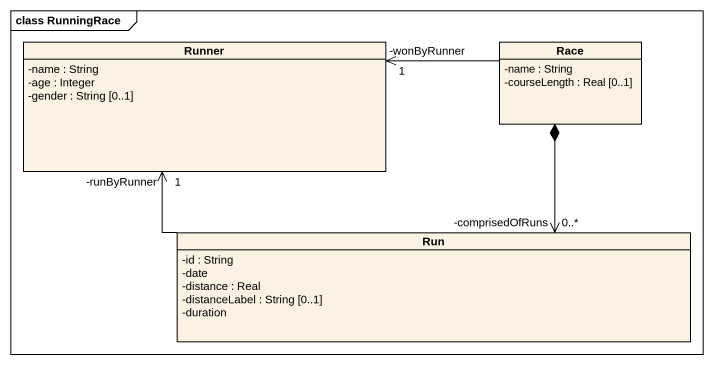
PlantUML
@startuml
mainframe class RunningRace
hide circle
hide empty members
skinparam classAttributeIconSize 0
class Runner {
  -name : String
  -age : Integer
  -gender : String [0..1]
}
class Race {
  -name : String
  -courseLength : Real [0..1]
}
class Run {
  -id : String
  -date
  -distance : Real
  -distanceLabel : String [0..1]
  -duration
}
Runner "-wonByRunner\n1" <-right- Race
Runner "-runByRunner\n1" <-- Run
Race *--> "-comprisedOfRuns\n0..*" Run
@enduml
